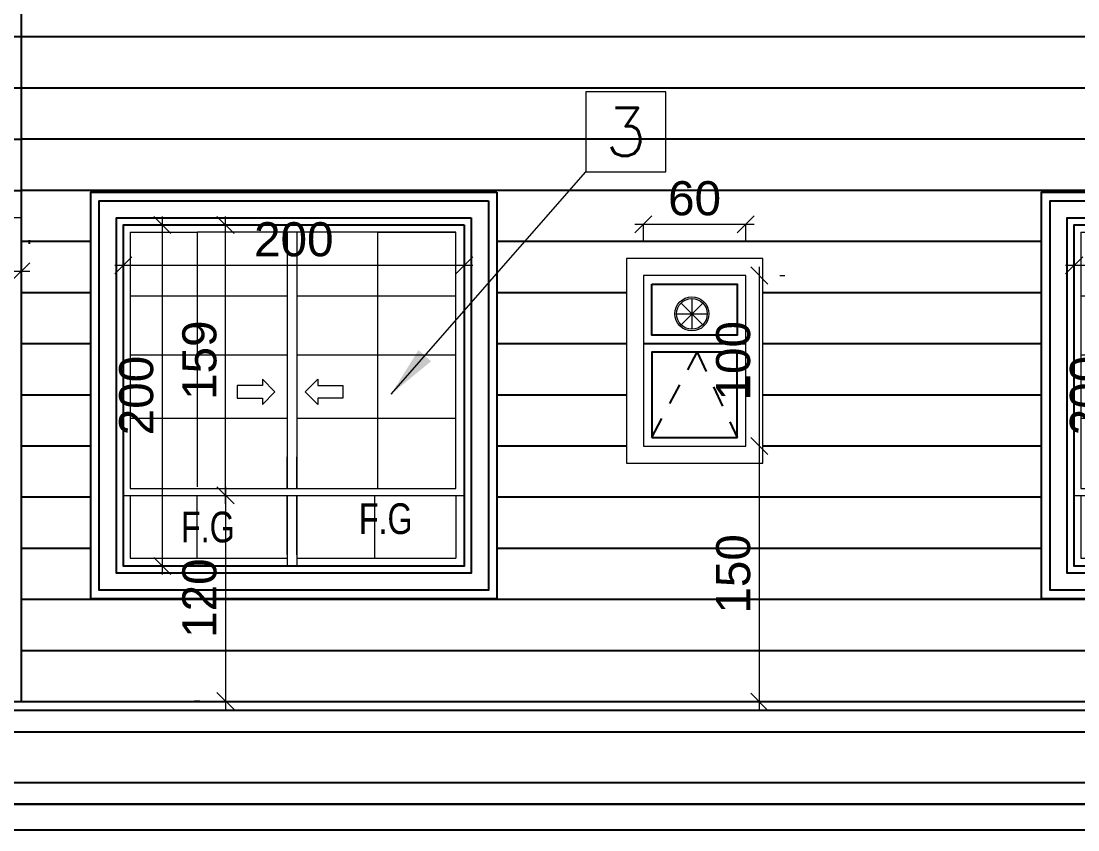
# Model space of a CAD drawing. Header units: millimetres. Extents: x -11627 to -10952, y 10244 to 10588.
# Drawn here: x -11028.43 to -11022.23, y 10411.92 to 10416.66 of the extents above; entities that cross this region are included whole.
import ezdxf
from ezdxf.enums import TextEntityAlignment as Align

# ---------------------------------------------------------------- set-up
doc = ezdxf.new("R2010")
doc.units = ezdxf.units.MM
doc.header["$PDMODE"] = 35
doc.linetypes.add('DOT', pattern=[0.25, 0, -0.25])
doc.linetypes.add('HIDDEN2', pattern=[0.1875, 0.125, -0.0625])
doc.layers.get('0').update_dxf_attribs({"lineweight": 5})
doc.layers.get('DEFPOINTS').update_dxf_attribs({"lineweight": 5})
for name, color, linetype in [('A-ARROW', 1, 'Continuous'), ('A-ELEV 01', 7, 'Continuous'), ('A-ELEV FAR', 8, 'Continuous'), ('A-ELEV MOULDING', 15, 'Continuous'), ('A-ELEV WINDOW', 150, 'Continuous'), ('A-ROAD', 43, 'Continuous'), ('elev - cornice', 46, 'Continuous'), ('glass', 128, 'Continuous'), ('INSERT TEXT', 1, 'Continuous')]:
    doc.layers.add(name, color=color, linetype=linetype)
for name, color, linetype, lineweight in [('A-GEN DIMS INTERNAL', 86, 'Continuous', 5), ('A-TEXT', 3, 'Continuous', 13), ('elev.', 42, 'Continuous', 5), ('Notes', 32, 'Continuous', 5)]:
    doc.layers.add(name, color=color, linetype=linetype, lineweight=lineweight)
doc.styles.add('Finish-Square', font='ROMANS.shx', dxfattribs={"height": 0.2})
doc.styles.add('GROUND FLOOR XREF - option 3$0$STYLE1', font='arial.ttf', dxfattribs={"height": 0.2})
doc.styles.add('SIMPLEX', font='romans.shx', dxfattribs={"width": 0.75})
doc.dimstyles.new('D100', dxfattribs={"dimtxt": 0.2, "dimasz": 0.1, "dimexe": 0.18, "dimexo": 0.0625, "dimgap": 0.1, "dimtad": 1, "dimzin": 0, "dimdsep": 46, "dimtxsty": 'SIMPLEX', "dimblk": 'DOT1', "dimcen": 0.1, "dimse1": 1, "dimse2": 1, "dimclrd": 256, "dimclre": 256, "dimclrt": 256, "dimadec": 0, "dimazin": 0, "dimtfac": 5, "dimtix": 1, "dimtmove": 2, "dimatfit": 3, "dimfxl": 1, "dimtolj": 1, "dimtzin": 0, "dimlwd": -1, "dimlwe": -1, "dimarcsym": 0})
doc.dimstyles.new('DIM 100', dxfattribs={"dimtxt": 0.2, "dimasz": 0.1, "dimexe": 0.15, "dimexo": 0.2, "dimgap": 0.05, "dimtad": 1, "dimdec": 0, "dimlfac": 100, "dimzin": 1, "dimdsep": 46, "dimtxsty": 'GROUND FLOOR XREF - option 3$0$STYLE1', "dimblk": 'OBLIQUE', "dimcen": 0.02, "dimdle": 0.05, "dimclrd": 256, "dimclre": 6, "dimclrt": 3, "dimadec": 1, "dimazin": 0, "dimtfac": 0.9, "dimtdec": 0, "dimtix": 1, "dimtofl": 0, "dimtmove": 2, "dimatfit": 3, "dimldrblk": 'ARCHTICK', "dimfxl": 1, "dimtolj": 1, "dimtzin": 12, "dimlwd": -1, "dimlwe": -1, "dimarcsym": 0})

# ---------------------------------------------------------------- blocks, each defined once
blk = doc.blocks.new('_Oblique')
at = {"color": 0, "linetype": 'ByBlock', "lineweight": -2}
blk.add_line((-0.5, -0.5), (0.5, 0.5), dxfattribs=at)
blk = doc.blocks.new('*D171')
at = {"layer": 'A-GEN DIMS INTERNAL', "color": 6, "linetype": 'DOT', "transparency": 16777216}
for p, q in [((-11027.6251, 10415.4624), (-11027.4469, 10415.4624)), ((-11027.6251, 10413.462), (-11027.4469, 10413.462))]:
    blk.add_line(p, q, dxfattribs=at)
at = {"layer": 'A-GEN DIMS INTERNAL', "transparency": 16777216}
blk.add_line((-11027.5969, 10415.5124), (-11027.5969, 10413.412), dxfattribs=at)
at = {"layer": 'DEFPOINTS', "color": 0, "transparency": 16777216}
for p in [(-11027.8251, 10415.4624, 5.5556), (-11027.8251, 10413.462, 5.5556), (-11027.5969, 10413.462)]:
    blk.add_point(p, dxfattribs=at)
at = {"layer": 'A-GEN DIMS INTERNAL', "transparency": 16777216, "xscale": 0.1, "yscale": 0.1, "zscale": 0.1}
for p, rotation in [((-11027.5969, 10415.4624), 90), ((-11027.5969, 10413.462), 270)]:
    blk.add_blockref('_Oblique', p, dxfattribs=dict(at, rotation=rotation))
at = {"layer": 'A-GEN DIMS INTERNAL', "color": 3, "transparency": 16777216, "insert": (-11027.749, 10414.4622), "char_height": 0.2, "attachment_point": 5, "rotation": 90, "style": 'GROUND FLOOR XREF - option 3$0$STYLE1'}
blk.add_mtext('\\A1;200', dxfattribs=at)
blk = doc.blocks.new('_ArchTick')
at = {"color": 0, "linetype": 'ByBlock', "const_width": 0.15}
blk.add_lwpolyline([(-0.5, -0.5), (0.5, 0.5)], dxfattribs=at)
blk = doc.blocks.new('*D172')
at = {"layer": 'A-GEN DIMS INTERNAL', "transparency": 16777216}
blk.add_line((-11027.2263, 10413.9265), (-11027.2263, 10412.6217), dxfattribs=at)
at = {"layer": 'A-GEN DIMS INTERNAL', "color": 6, "linetype": 'DOT', "transparency": 16777216}
for p, q in [((-11027.4079, 10413.8765), (-11027.3763, 10413.8765)), ((-11027.4103, 10412.6717), (-11027.3763, 10412.6717))]:
    blk.add_line(p, q, dxfattribs=at)
at = {"layer": 'DEFPOINTS', "color": 0, "transparency": 16777216}
for p in [(-11027.2079, 10413.8765, 5.5556), (-11027.2263, 10412.6717), (-11027.2103, 10412.6717, -0.0065)]:
    blk.add_point(p, dxfattribs=at)
at = {"layer": 'A-GEN DIMS INTERNAL', "transparency": 16777216, "xscale": 0.1, "yscale": 0.1, "zscale": 0.1}
for p, rotation in [((-11027.2263, 10413.8765), 90), ((-11027.2263, 10412.6717), 270)]:
    blk.add_blockref('_Oblique', p, dxfattribs=dict(at, rotation=rotation))
at = {"layer": 'A-GEN DIMS INTERNAL', "color": 3, "transparency": 16777216, "insert": (-11027.3784, 10413.2741), "char_height": 0.2, "attachment_point": 5, "rotation": 90, "style": 'GROUND FLOOR XREF - option 3$0$STYLE1'}
blk.add_mtext('\\A1;120', dxfattribs=at)
blk = doc.blocks.new('*D173')
at = {"layer": 'A-GEN DIMS INTERNAL', "transparency": 16777216}
blk.add_line((-11025.7763, 10415.2253), (-11027.8751, 10415.2253), dxfattribs=at)
at = {"layer": 'A-GEN DIMS INTERNAL', "color": 6, "linetype": 'DOT', "transparency": 16777216}
for p, q in [((-11027.8251, 10415.2624), (-11027.8251, 10415.0753)), ((-11025.8263, 10415.2624), (-11025.8263, 10415.0753))]:
    blk.add_line(p, q, dxfattribs=at)
at = {"layer": 'DEFPOINTS', "color": 0, "transparency": 16777216}
for p in [(-11027.8251, 10415.4624), (-11025.8263, 10415.4624), (-11027.8251, 10415.2253)]:
    blk.add_point(p, dxfattribs=at)
at = {"layer": 'A-GEN DIMS INTERNAL', "transparency": 16777216, "xscale": 0.1, "yscale": 0.1, "zscale": 0.1, "rotation": 180}
blk.add_blockref('_Oblique', (-11027.8251, 10415.2253), dxfattribs=at)
at = {"layer": 'A-GEN DIMS INTERNAL', "transparency": 16777216, "xscale": 0.1, "yscale": 0.1, "zscale": 0.1}
blk.add_blockref('_Oblique', (-11025.8263, 10415.2253), dxfattribs=at)
at = {"layer": 'A-GEN DIMS INTERNAL', "color": 3, "transparency": 16777216, "insert": (-11026.8257, 10415.3774), "char_height": 0.2, "attachment_point": 5, "style": 'GROUND FLOOR XREF - option 3$0$STYLE1'}
blk.add_mtext('\\A1;200', dxfattribs=at)
blk = doc.blocks.new('*D174')
at = {"layer": 'A-GEN DIMS INTERNAL', "color": 6, "linetype": 'DOT', "transparency": 16777216}
for p, q in [((-11027.4263, 10415.4624), (-11027.3763, 10415.4624)), ((-11027.4263, 10413.8765), (-11027.3763, 10413.8765))]:
    blk.add_line(p, q, dxfattribs=at)
at = {"layer": 'A-GEN DIMS INTERNAL', "transparency": 16777216}
blk.add_line((-11027.2263, 10413.8265), (-11027.2263, 10415.5124), dxfattribs=at)
at = {"layer": 'DEFPOINTS', "color": 0, "transparency": 16777216}
for p in [(-11027.2263, 10415.4624), (-11027.2263, 10415.4624), (-11027.2263, 10413.8765, -5.5556)]:
    blk.add_point(p, dxfattribs=at)
at = {"layer": 'A-GEN DIMS INTERNAL', "transparency": 16777216, "xscale": 0.1, "yscale": 0.1, "zscale": 0.1}
for p, rotation in [((-11027.2263, 10415.4624), 90), ((-11027.2263, 10413.8765), 270)]:
    blk.add_blockref('_Oblique', p, dxfattribs=dict(at, rotation=rotation))
at = {"layer": 'A-GEN DIMS INTERNAL', "color": 3, "transparency": 16777216, "insert": (-11027.3784, 10414.6695), "char_height": 0.2, "attachment_point": 5, "rotation": 90, "style": 'GROUND FLOOR XREF - option 3$0$STYLE1'}
blk.add_mtext('\\A1;159', dxfattribs=at)
blk = doc.blocks.new('*D165')
at = {"layer": 'A-GEN DIMS INTERNAL', "color": 6, "linetype": 'DOT', "transparency": 16777216}
for p, q in [((-11024.7751, 10415.3662), (-11024.7751, 10415.6158)), ((-11024.1751, 10415.3662), (-11024.1751, 10415.6158))]:
    blk.add_line(p, q, dxfattribs=at)
at = {"layer": 'A-GEN DIMS INTERNAL', "transparency": 16777216}
blk.add_line((-11024.1251, 10415.4658), (-11024.8251, 10415.4658), dxfattribs=at)
at = {"layer": 'DEFPOINTS', "color": 0, "transparency": 16777216}
for p in [(-11024.7751, 10415.4658), (-11024.7751, 10415.1662, -0.0001), (-11024.1751, 10415.1662, -0.0001)]:
    blk.add_point(p, dxfattribs=at)
at = {"layer": 'A-GEN DIMS INTERNAL', "transparency": 16777216, "xscale": 0.1, "yscale": 0.1, "zscale": 0.1, "rotation": 180}
blk.add_blockref('_Oblique', (-11024.7751, 10415.4658), dxfattribs=at)
at = {"layer": 'A-GEN DIMS INTERNAL', "transparency": 16777216, "xscale": 0.1, "yscale": 0.1, "zscale": 0.1}
blk.add_blockref('_Oblique', (-11024.1751, 10415.4658), dxfattribs=at)
at = {"layer": 'A-GEN DIMS INTERNAL', "color": 3, "transparency": 16777216, "insert": (-11024.4751, 10415.6179), "char_height": 0.2, "attachment_point": 5, "style": 'GROUND FLOOR XREF - option 3$0$STYLE1'}
blk.add_mtext('\\A1;60', dxfattribs=at)
blk = doc.blocks.new('*D166')
at = {"layer": 'A-GEN DIMS INTERNAL', "transparency": 16777216}
blk.add_line((-11024.0954, 10415.2162), (-11024.0954, 10414.1162), dxfattribs=at)
at = {"layer": 'A-GEN DIMS INTERNAL', "color": 6, "linetype": 'DOT', "transparency": 16777216}
for p, q in [((-11023.9751, 10415.1662), (-11023.9454, 10415.1662)), ((-11023.9751, 10414.1662), (-11023.9454, 10414.1662))]:
    blk.add_line(p, q, dxfattribs=at)
at = {"layer": 'DEFPOINTS', "color": 0, "transparency": 16777216}
for p in [(-11024.1751, 10415.1662), (-11024.1751, 10414.1662), (-11024.0954, 10414.1662)]:
    blk.add_point(p, dxfattribs=at)
at = {"layer": 'A-GEN DIMS INTERNAL', "transparency": 16777216, "xscale": 0.1, "yscale": 0.1, "zscale": 0.1}
for p, rotation in [((-11024.0954, 10415.1662), 90), ((-11024.0954, 10414.1662), 270)]:
    blk.add_blockref('_Oblique', p, dxfattribs=dict(at, rotation=rotation))
at = {"layer": 'A-GEN DIMS INTERNAL', "color": 3, "transparency": 16777216, "insert": (-11024.2475, 10414.6662), "char_height": 0.2, "attachment_point": 5, "rotation": 90, "style": 'GROUND FLOOR XREF - option 3$0$STYLE1'}
blk.add_mtext('\\A1;100', dxfattribs=at)
blk = doc.blocks.new('*D167')
at = {"layer": 'A-GEN DIMS INTERNAL', "transparency": 16777216}
blk.add_line((-11024.0954, 10414.2162), (-11024.0954, 10412.6162), dxfattribs=at)
at = {"layer": 'A-GEN DIMS INTERNAL', "color": 6, "linetype": 'DOT', "transparency": 16777216}
for p, q in [((-11023.9751, 10414.1662), (-11023.9454, 10414.1662)), ((-11023.9451, 10412.6662), (-11023.9454, 10412.6662))]:
    blk.add_line(p, q, dxfattribs=at)
at = {"layer": 'DEFPOINTS', "color": 0, "transparency": 16777216}
for p in [(-11024.1751, 10414.1662), (-11024.1451, 10412.6662, 0), (-11024.0954, 10412.6662)]:
    blk.add_point(p, dxfattribs=at)
at = {"layer": 'A-GEN DIMS INTERNAL', "transparency": 16777216, "xscale": 0.1, "yscale": 0.1, "zscale": 0.1}
for p, rotation in [((-11024.0954, 10414.1662), 90), ((-11024.0954, 10412.6662), 270)]:
    blk.add_blockref('_Oblique', p, dxfattribs=dict(at, rotation=rotation))
at = {"layer": 'A-GEN DIMS INTERNAL', "color": 3, "transparency": 16777216, "insert": (-11024.2475, 10413.4162), "char_height": 0.2, "attachment_point": 5, "rotation": 90, "style": 'GROUND FLOOR XREF - option 3$0$STYLE1'}
blk.add_mtext('\\A1;150', dxfattribs=at)
blk = doc.blocks.new('Finish-Square')
at = {"color": 0}
blk.add_lwpolyline([(-0.15, -0.15), (0.15, -0.15), (0.15, 0.15), (-0.15, 0.15)], close=True, dxfattribs=at)
at = {"color": 0, "style": 'Finish-Square'}
blk.add_attdef('1', text='', height=0.18, dxfattribs=at).set_placement((0, 0), align=Align.MIDDLE_CENTER)
blk = doc.blocks.new('DOT1')
at = {"color": 0}
for p, q in [((0, -2), (0, 2)), ((-2, 0), (2, 0))]:
    blk.add_line(p, q, dxfattribs=at)
blk.add_circle((0, 0), 0.54, dxfattribs=at)
blk = doc.blocks.new('*D597')
at = {"layer": 'A-GEN DIMS INTERNAL', "transparency": 16777216}
blk.add_line((-11033.5957, 10423.7743), (-11033.5957, 10421.6739), dxfattribs=at)
at = {"layer": 'A-GEN DIMS INTERNAL', "color": 6, "linetype": 'DOT', "transparency": 16777216}
for p, q in [((-11033.6238, 10423.7243), (-11033.4457, 10423.7243)), ((-11033.6238, 10421.7239), (-11033.4457, 10421.7239))]:
    blk.add_line(p, q, dxfattribs=at)
at = {"layer": 'DEFPOINTS', "color": 0, "transparency": 16777216}
for p in [(-11033.8238, 10423.7243, 5.5556), (-11033.8238, 10421.7239, 5.5556), (-11033.5957, 10421.7239)]:
    blk.add_point(p, dxfattribs=at)
at = {"layer": 'A-GEN DIMS INTERNAL', "transparency": 16777216, "xscale": 0.1, "yscale": 0.1, "zscale": 0.1}
for p, rotation in [((-11033.5957, 10423.7243), 90), ((-11033.5957, 10421.7239), 270)]:
    blk.add_blockref('_Oblique', p, dxfattribs=dict(at, rotation=rotation))
at = {"layer": 'A-GEN DIMS INTERNAL', "color": 3, "transparency": 16777216, "insert": (-11033.7478, 10422.7241), "char_height": 0.2, "attachment_point": 5, "rotation": 90, "style": 'GROUND FLOOR XREF - option 3$0$STYLE1'}
blk.add_mtext('\\A1;200', dxfattribs=at)
blk = doc.blocks.new('*D598')
at = {"layer": 'A-GEN DIMS INTERNAL', "transparency": 16777216}
blk.add_line((-11033.225, 10422.1885), (-11033.225, 10420.8836), dxfattribs=at)
at = {"layer": 'A-GEN DIMS INTERNAL', "color": 6, "linetype": 'DOT', "transparency": 16777216}
for p, q in [((-11033.4067, 10422.1385), (-11033.375, 10422.1385)), ((-11033.4091, 10420.9336), (-11033.375, 10420.9336))]:
    blk.add_line(p, q, dxfattribs=at)
at = {"layer": 'DEFPOINTS', "color": 0, "transparency": 16777216}
for p in [(-11033.2067, 10422.1385, 5.5556), (-11033.225, 10420.9336), (-11033.2091, 10420.9336, -0.0065)]:
    blk.add_point(p, dxfattribs=at)
at = {"layer": 'A-GEN DIMS INTERNAL', "transparency": 16777216, "xscale": 0.1, "yscale": 0.1, "zscale": 0.1}
for p, rotation in [((-11033.225, 10422.1385), 90), ((-11033.225, 10420.9336), 270)]:
    blk.add_blockref('_Oblique', p, dxfattribs=dict(at, rotation=rotation))
at = {"layer": 'A-GEN DIMS INTERNAL', "color": 3, "transparency": 16777216, "insert": (-11033.3772, 10421.536), "char_height": 0.2, "attachment_point": 5, "rotation": 90, "style": 'GROUND FLOOR XREF - option 3$0$STYLE1'}
blk.add_mtext('\\A1;120', dxfattribs=at)
blk = doc.blocks.new('*D599')
at = {"layer": 'A-GEN DIMS INTERNAL', "color": 6, "linetype": 'DOT', "transparency": 16777216}
for p, q in [((-11033.8238, 10423.5243), (-11033.8238, 10423.3372)), ((-11031.8251, 10423.5243), (-11031.8251, 10423.3372))]:
    blk.add_line(p, q, dxfattribs=at)
at = {"layer": 'A-GEN DIMS INTERNAL', "transparency": 16777216}
blk.add_line((-11031.7751, 10423.4872), (-11033.8738, 10423.4872), dxfattribs=at)
at = {"layer": 'DEFPOINTS', "color": 0, "transparency": 16777216}
for p in [(-11033.8238, 10423.7243), (-11031.8251, 10423.7243), (-11033.8238, 10423.4872)]:
    blk.add_point(p, dxfattribs=at)
at = {"layer": 'A-GEN DIMS INTERNAL', "transparency": 16777216, "xscale": 0.1, "yscale": 0.1, "zscale": 0.1, "rotation": 180}
blk.add_blockref('_Oblique', (-11033.8238, 10423.4872), dxfattribs=at)
at = {"layer": 'A-GEN DIMS INTERNAL', "transparency": 16777216, "xscale": 0.1, "yscale": 0.1, "zscale": 0.1}
blk.add_blockref('_Oblique', (-11031.8251, 10423.4872), dxfattribs=at)
at = {"layer": 'A-GEN DIMS INTERNAL', "color": 3, "transparency": 16777216, "insert": (-11032.8245, 10423.6394), "char_height": 0.2, "attachment_point": 5, "style": 'GROUND FLOOR XREF - option 3$0$STYLE1'}
blk.add_mtext('\\A1;200', dxfattribs=at)
blk = doc.blocks.new('*D601')
at = {"layer": 'A-GEN DIMS INTERNAL', "transparency": 16777216}
blk.add_line((-11033.225, 10422.0885), (-11033.225, 10423.7743), dxfattribs=at)
at = {"layer": 'A-GEN DIMS INTERNAL', "color": 6, "linetype": 'DOT', "transparency": 16777216}
for p, q in [((-11033.425, 10423.7243), (-11033.375, 10423.7243)), ((-11033.425, 10422.1385), (-11033.375, 10422.1385))]:
    blk.add_line(p, q, dxfattribs=at)
at = {"layer": 'DEFPOINTS', "color": 0, "transparency": 16777216}
for p in [(-11033.225, 10423.7243), (-11033.225, 10423.7243), (-11033.225, 10422.1385, -5.5556)]:
    blk.add_point(p, dxfattribs=at)
at = {"layer": 'A-GEN DIMS INTERNAL', "transparency": 16777216, "xscale": 0.1, "yscale": 0.1, "zscale": 0.1}
for p, rotation in [((-11033.225, 10423.7243), 90), ((-11033.225, 10422.1385), 270)]:
    blk.add_blockref('_Oblique', p, dxfattribs=dict(at, rotation=rotation))
at = {"layer": 'A-GEN DIMS INTERNAL', "color": 3, "transparency": 16777216, "insert": (-11033.3772, 10422.9314), "char_height": 0.2, "attachment_point": 5, "rotation": 90, "style": 'GROUND FLOOR XREF - option 3$0$STYLE1'}
blk.add_mtext('\\A1;159', dxfattribs=at)
blk = doc.blocks.new('4')
at = {"layer": 'INSERT TEXT', "color": 9}
for p, q in [((-11019.0751, 10416.5653, -0.0008), (-11040.5751, 10416.5653, -0.0008)), ((-11019.0751, 10416.2653, -0.0008), (-11040.5751, 10416.2653, -0.0008)), ((-11019.0751, 10415.9653, -0.0008), (-11028.4251, 10415.9653, -0.0008)), ((-11019.0751, 10415.6653, -0.0008), (-11028.4251, 10415.6653, -0.0008)), ((-11028.0167, 10415.3653, -0.0008), (-11028.4251, 10415.3653, -0.0008)), ((-11022.4402, 10415.3653, -0.0008), (-11025.6347, 10415.3653, -0.0008)), ((-11028.0167, 10415.0653, -0.0008), (-11028.4251, 10415.0653, -0.0008)), ((-11024.8751, 10415.0653, -0.0008), (-11025.6347, 10415.0653, -0.0008)), ((-11022.4402, 10415.0653, -0.0008), (-11024.0751, 10415.0653, -0.0008)), ((-11028.0167, 10414.7653, -0.0008), (-11028.4251, 10414.7653, -0.0008)), ((-11024.8751, 10414.7653, -0.0008), (-11025.6347, 10414.7653, -0.0008)), ((-11022.4402, 10414.7653, -0.0008), (-11024.0751, 10414.7653, -0.0008)), ((-11028.0167, 10414.4653, -0.0008), (-11028.4251, 10414.4653, -0.0008)), ((-11024.8751, 10414.4653, -0.0008), (-11025.6347, 10414.4653, -0.0008)), ((-11022.4402, 10414.4653, -0.0008), (-11024.0751, 10414.4653, -0.0008)), ((-11028.0167, 10414.1653, -0.0008), (-11028.4251, 10414.1653, -0.0008)), ((-11024.8751, 10414.1653, -0.0008), (-11025.6347, 10414.1653, -0.0008)), ((-11022.4402, 10414.1653, -0.0008), (-11024.0751, 10414.1653, -0.0008)), ((-11028.0167, 10413.8653, -0.0008), (-11028.4251, 10413.8653, -0.0008)), ((-11022.4402, 10413.8653, -0.0008), (-11025.6347, 10413.8653, -0.0008)), ((-11028.0167, 10413.5653, -0.0008), (-11028.4251, 10413.5653, -0.0008)), ((-11022.4402, 10413.5653, -0.0008), (-11025.6347, 10413.5653, -0.0008)), ((-11019.0751, 10413.2653, -0.0008), (-11028.4251, 10413.2653, -0.0008)), ((-11019.0751, 10412.9653, -0.0008), (-11028.4251, 10412.9653, -0.0008))]:
    blk.add_line(p, q, dxfattribs=at)
blk = doc.blocks.new('*D1364')
at = {"layer": 'A-GEN DIMS INTERNAL', "transparency": 16777216}
blk.add_line((-11047.6938, 10412.6153), (-11047.6938, 10413.6716), dxfattribs=at)
at = {"layer": 'A-GEN DIMS INTERNAL', "color": 6, "linetype": 'DOT', "transparency": 16777216}
for p, q in [((-11047.7652, 10413.6216), (-11047.5438, 10413.6216)), ((-11047.8152, 10412.6653), (-11047.5438, 10412.6653))]:
    blk.add_line(p, q, dxfattribs=at)
at = {"layer": 'DEFPOINTS', "color": 0, "transparency": 16777216}
for p in [(-11047.9652, 10413.6216, -5.5698), (-11047.6938, 10413.6216), (-11048.0152, 10412.6653, -5.5698)]:
    blk.add_point(p, dxfattribs=at)
at = {"layer": 'A-GEN DIMS INTERNAL', "transparency": 16777216, "xscale": 0.1, "yscale": 0.1, "zscale": 0.1}
for p, rotation in [((-11047.6938, 10413.6216), 90), ((-11047.6938, 10412.6653), 270)]:
    blk.add_blockref('_Oblique', p, dxfattribs=dict(at, rotation=rotation))
at = {"layer": 'A-GEN DIMS INTERNAL', "color": 3, "transparency": 16777216, "insert": (-11047.8459, 10413.1434), "char_height": 0.2, "attachment_point": 5, "rotation": 90, "style": 'GROUND FLOOR XREF - option 3$0$STYLE1'}
blk.add_mtext('\\A1;96', dxfattribs=at)
blk = doc.blocks.new('*D1365')
at = {"layer": 'A-GEN DIMS INTERNAL', "transparency": 16777216}
blk.add_line((-11048.126, 10412.6153), (-11048.126, 10415.554), dxfattribs=at)
at = {"layer": 'A-GEN DIMS INTERNAL', "color": 6, "linetype": 'DOT', "transparency": 16777216}
for p, q in [((-11048.2152, 10415.504), (-11048.276, 10415.504)), ((-11048.2152, 10412.6653), (-11048.276, 10412.6653))]:
    blk.add_line(p, q, dxfattribs=at)
at = {"layer": 'DEFPOINTS', "color": 0, "transparency": 16777216}
for p in [(-11048.126, 10415.504), (-11048.0152, 10415.504, -5.5698), (-11048.0152, 10412.6653, -5.5698)]:
    blk.add_point(p, dxfattribs=at)
at = {"layer": 'A-GEN DIMS INTERNAL', "transparency": 16777216, "xscale": 0.1, "yscale": 0.1, "zscale": 0.1}
for p, rotation in [((-11048.126, 10415.504), 90), ((-11048.126, 10412.6653), 270)]:
    blk.add_blockref('_Oblique', p, dxfattribs=dict(at, rotation=rotation))
at = {"layer": 'A-GEN DIMS INTERNAL', "color": 3, "transparency": 16777216, "insert": (-11048.2781, 10414.0847), "char_height": 0.2, "attachment_point": 5, "rotation": 90, "style": 'GROUND FLOOR XREF - option 3$0$STYLE1'}
blk.add_mtext('\\A1;284', dxfattribs=at)
blk = doc.blocks.new('*D1366')
at = {"layer": 'A-GEN DIMS INTERNAL', "color": 6, "linetype": 'DOT', "transparency": 16777216}
for p, q in [((-11048.0152, 10415.304), (-11048.0152, 10415.0412)), ((-11045.2651, 10415.304), (-11045.2651, 10415.0412))]:
    blk.add_line(p, q, dxfattribs=at)
at = {"layer": 'A-GEN DIMS INTERNAL', "transparency": 16777216}
blk.add_line((-11048.0652, 10415.1912), (-11045.2151, 10415.1912), dxfattribs=at)
at = {"layer": 'DEFPOINTS', "color": 0, "transparency": 16777216}
for p in [(-11048.0152, 10415.504, -5.5698), (-11045.2651, 10415.504, -5.5698), (-11045.2651, 10415.1912)]:
    blk.add_point(p, dxfattribs=at)
at = {"layer": 'A-GEN DIMS INTERNAL', "transparency": 16777216, "xscale": 0.1, "yscale": 0.1, "zscale": 0.1, "rotation": 180}
blk.add_blockref('_Oblique', (-11048.0152, 10415.1912), dxfattribs=at)
at = {"layer": 'A-GEN DIMS INTERNAL', "transparency": 16777216, "xscale": 0.1, "yscale": 0.1, "zscale": 0.1}
blk.add_blockref('_Oblique', (-11045.2651, 10415.1912), dxfattribs=at)
at = {"layer": 'A-GEN DIMS INTERNAL', "color": 3, "transparency": 16777216, "insert": (-11046.6402, 10415.3433), "char_height": 0.2, "attachment_point": 5, "style": 'GROUND FLOOR XREF - option 3$0$STYLE1'}
blk.add_mtext('\\A1;275', dxfattribs=at)
blk = doc.blocks.new('ww')
at = {"layer": 'A-ARROW', "lineweight": 15, "elevation": -0.0065}
for points in [[(-0.1846, -1.2446), (-0.1104, -1.1705), (-0.1846, -1.0963), (-0.1846, -1.1334), (-0.3329, -1.1334), (-0.3329, -1.2075), (-0.1846, -1.2075)], [(0.14, -1.2446), (0.0659, -1.1705), (0.14, -1.0963), (0.14, -1.1334), (0.2883, -1.1334), (0.2883, -1.2075), (0.14, -1.2075)]]:
    blk.add_lwpolyline(points, close=True, dxfattribs=at)
at = {"layer": 'A-ELEV MOULDING'}
for points in [[(1.191, 0), (1.191, -2.3836), (-1.191, -2.3836), (-1.191, 0)], [(1.141, -0.05), (1.141, -2.3336), (-1.141, -2.3336), (-1.141, -0.05)], [(1.041, -0.15), (1.041, -2.2336), (-1.041, -2.2336), (-1.041, -0.15)], [(0.9994, -0.1916), (0.9994, -2.192), (-0.9994, -2.192), (-0.9994, -0.1916)]]:
    blk.add_lwpolyline(points, close=True, dxfattribs=at)
at = {"layer": 'A-ELEV WINDOW', "lineweight": 15}
for p, q in [((-0.9594, -0.2332), (-0.5645, -0.2332)), ((-0.5645, -1.7275), (-0.5645, -0.2332)), ((0.0172, -0.2332), (-0.5645, -0.2332)), ((-0.0384, -0.2332), (-0.0384, -1.7375)), ((0.0172, -0.2332), (0.0172, -1.7375)), ((0.4924, -0.2332), (0.9494, -0.2332)), ((0.4924, -1.7375), (0.4924, -0.2332)), ((-0.9594, -0.6077), (-0.0384, -0.6077)), ((0.0172, -0.6077), (0.9494, -0.6077)), ((-0.9594, -0.9522), (-0.0384, -0.9522)), ((0.0172, -0.9522), (0.9494, -0.9522)), ((-0.9594, -1.3249), (-0.0384, -1.3249)), ((0.0172, -1.3249), (0.9494, -1.3249)), ((-1.005, -1.7775), (1.005, -1.7775)), ((-0.5671, -2.1464), (-0.5671, -1.7775)), ((-0.0384, -1.7775), (-0.0384, -2.192)), ((0.0172, -1.7775), (0.0172, -2.192)), ((0.4761, -2.1464), (0.4761, -1.7775)), ((-0.9594, -2.1464), (-0.0384, -2.1464)), ((0.0172, -2.1464), (0.9494, -2.1464)), ((0.0172, -2.1464), (0.9494, -2.1464)), ((0.0172, -2.192), (0.9494, -2.192))]:
    blk.add_line(p, q, dxfattribs=at)
for points in [[(-0.9594, -0.2332), (-0.9594, -1.7375), (0.9494, -1.7375), (0.9494, -0.2332), (0.0172, -0.2332)], [(-0.0384, -1.7375), (-0.0384, -1.5515)], [(0.0172, -1.7375), (0.0172, -1.552)], [(-0.9594, -1.7775), (-0.9594, -2.1464)], [(-0.0384, -2.1249), (-0.0384, -1.7775)], [(0.0172, -2.1252), (0.0172, -1.7775)], [(0.9494, -1.7775), (0.9494, -2.1464)]]:
    blk.add_lwpolyline(points, dxfattribs=at)
at = {"layer": 'Notes', "xscale": 1.559999999999999, "yscale": 1.559999999999999, "zscale": 1.559999999999999}
blk.add_blockref('Finish-Square', (1.0222, 0.7156, 0.0013), dxfattribs=at).add_auto_attribs({'1': '3'})
at = {"layer": 'A-TEXT', "style": 'GROUND FLOOR XREF - option 3$0$STYLE1', "width": 0.75}
for p in [(0.3815, -2.0041, 9.3076), (-0.6617, -2.0531, 9.3076)]:
    blk.add_text('F.G', height=0.18045, dxfattribs=at).set_placement(p)
at = {"layer": 'A-GEN DIMS INTERNAL'}
for base, p1, p2, picture, middle in [((-0.7712, -2.192, -5.5556), (-0.9994, -0.1916), (-0.9994, -2.192), '*D597', (-0.9233, -1.1918, -5.5556)), ((-0.4006, -0.1916), (-0.4006, -1.7775, -5.5556), (-0.4006, -0.1916), '*D601', (-0.5527, -0.9846)), ((-0.4006, -2.9824, -5.5556), (-0.3822, -1.7775), (-0.3846, -2.9824, -5.562), '*D598', (-0.5527, -2.3799, -5.5556))]:
    dim = blk.add_linear_dim(base=base, p1=p1, p2=p2, angle=90, dimstyle='DIM 100', dxfattribs=at)
    dim.commit()
    dim.dimension.update_dxf_attribs({"geometry": picture, "text_midpoint": middle, "insert": (11032.8245, -10423.916)})
dim = blk.add_linear_dim(base=(-0.9994, -0.4287), p1=(0.9994, -0.1916), p2=(-0.9994, -0.1916), dimstyle='DIM 100', dxfattribs=at)
dim.commit()
dim.dimension.update_dxf_attribs({"geometry": '*D599', "text_midpoint": (0, -0.2766), "insert": (11032.8245, -10423.916)})
at = {"layer": 'Notes'}
blk.add_leader([(-0.3546, -0.8225, 0.0013), (0.7882, 0.4816, 0.0013)], dimstyle='D100', override={"dimasz": 0.3, "dimfxl": 0, "dimfxlon": 1, "dimarcsym": 1}, dxfattribs=at)
blk = doc.blocks.new('wwwww')
at = {"layer": 'A-ARROW', "lineweight": 15, "elevation": -5.5762}
for points in [[(-11047.704, 10414.014), (-11047.7782, 10414.0882), (-11047.704, 10414.1624), (-11047.704, 10414.1253), (-11047.5557, 10414.1253), (-11047.5557, 10414.0511), (-11047.704, 10414.0511)], [(-11047.2214, 10414.014), (-11047.1472, 10414.0882), (-11047.2214, 10414.1624), (-11047.2214, 10414.1253), (-11047.3697, 10414.1253), (-11047.3697, 10414.0511), (-11047.2214, 10414.0511)], [(-11046.059, 10414.014), (-11046.1331, 10414.0882), (-11046.059, 10414.1624), (-11046.059, 10414.1253), (-11045.9106, 10414.1253), (-11045.9106, 10414.0511), (-11046.059, 10414.0511)], [(-11045.5763, 10414.014), (-11045.5022, 10414.0882), (-11045.5763, 10414.1624), (-11045.5763, 10414.1253), (-11045.7246, 10414.1253), (-11045.7246, 10414.0511), (-11045.5763, 10414.0511)]]:
    blk.add_lwpolyline(points, close=True, dxfattribs=at)
at = {"layer": 'A-ELEV WINDOW', "lineweight": 15}
for p, q in [((-11046.9602, 10415.454, -5.5698), (-11046.9602, 10414.5877, -5.5698)), ((-11046.9102, 10415.454, -5.5698), (-11046.9102, 10414.5877, -5.5698)), ((-11046.3702, 10415.454, -5.5698), (-11046.3702, 10414.5877, -5.5698)), ((-11046.3202, 10415.454, -5.5698), (-11046.3202, 10414.5877, -5.5698)), ((-11047.9652, 10414.5877, -5.5698), (-11045.3151, 10414.5877, -5.5698)), ((-11047.9652, 10414.5477, -5.5698), (-11045.3151, 10414.5477, -5.5698)), ((-11047.4627, 10413.6216, -5.5698), (-11047.4627, 10414.5477, -5.5698)), ((-11047.4427, 10413.6216, -5.5698), (-11047.4427, 10414.5477, -5.5698)), ((-11046.9602, 10414.5477, -5.5698), (-11046.9602, 10413.6216, -5.5698)), ((-11046.9102, 10414.5477, -5.5698), (-11046.9102, 10413.6216, -5.5698)), ((-11046.3702, 10414.5477, -5.5698), (-11046.3702, 10413.6216, -5.5698)), ((-11046.3202, 10414.5477, -5.5698), (-11046.3202, 10413.6216, -5.5698)), ((-11045.8376, 10413.6216, -5.5698), (-11045.8376, 10414.5477, -5.5698)), ((-11045.8176, 10413.6216, -5.5698), (-11045.8176, 10414.5477, -5.5698)), ((-11047.9652, 10413.6216, -5.5698), (-11045.3151, 10413.6216, -5.5698)), ((-11047.9652, 10413.5816, -5.5698), (-11045.3151, 10413.5816, -5.5698)), ((-11046.9602, 10413.5816, -5.5698), (-11046.9602, 10412.7153, -5.5698)), ((-11046.9102, 10413.5816, -5.5698), (-11046.9102, 10412.7153, -5.5698)), ((-11046.3702, 10413.5816, -5.5698), (-11046.3702, 10412.7153, -5.5698)), ((-11046.3202, 10413.5816, -5.5698), (-11046.3202, 10412.7153, -5.5698))]:
    blk.add_line(p, q, dxfattribs=at)
at = {"layer": 'A-ELEV WINDOW', "lineweight": 15, "elevation": -5.5698}
for points in [[(-11048.0152, 10412.6653), (-11045.2651, 10412.6653), (-11045.2651, 10415.504), (-11048.0152, 10415.504)], [(-11047.9652, 10412.7153), (-11045.3151, 10412.7153), (-11045.3151, 10415.454), (-11047.9652, 10415.454)]]:
    blk.add_lwpolyline(points, close=True, dxfattribs=at)
at = {"layer": 'A-GEN DIMS INTERNAL'}
for base, p2, picture, middle in [((-11048.126, 10415.504), (-11048.0152, 10415.504, -5.5698), '*D1365', (-11048.2781, 10414.0847)), ((-11047.6938, 10413.6216), (-11047.9652, 10413.6216, -5.5698), '*D1364', (-11047.8459, 10413.1434))]:
    dim = blk.add_linear_dim(base=base, p1=(-11048.0152, 10412.6653, -5.5698), p2=p2, angle=90, dimstyle='DIM 100', dxfattribs=at)
    dim.commit()
    dim.dimension.update_dxf_attribs({"geometry": picture, "text_midpoint": middle})
dim = blk.add_linear_dim(base=(-11045.2651, 10415.1912), p1=(-11048.0152, 10415.504, -5.5698), p2=(-11045.2651, 10415.504, -5.5698), dimstyle='DIM 100', dxfattribs=at)
dim.commit()
dim.dimension.update_dxf_attribs({"geometry": '*D1366', "text_midpoint": (-11046.6402, 10415.3433)})

msp = doc.modelspace()

# ---------------------------------------------------------------- linework, layer by layer
at = {"layer": 'A-ARROW', "lineweight": 15, "elevation": -0.0065}
for points in [[(-11027.0103, 10414.4094), (-11026.9361, 10414.4836), (-11027.0103, 10414.5578), (-11027.0103, 10414.5207), (-11027.1586, 10414.5207), (-11027.1586, 10414.4465), (-11027.0103, 10414.4465)], [(-11026.6857, 10414.4094), (-11026.7599, 10414.4836), (-11026.6857, 10414.5578), (-11026.6857, 10414.5207), (-11026.5374, 10414.5207), (-11026.5374, 10414.4465), (-11026.6857, 10414.4465)]]:
    msp.add_lwpolyline(points, close=True, dxfattribs=at)
at = {"layer": 'A-ELEV 01'}
msp.add_line((-11028.4251, 10424.6263, -0.0064), (-11028.4251, 10412.6653, -0.0064), dxfattribs=at)
at = {"layer": 'A-ELEV FAR', "color": 8, "linetype": 'HIDDEN2'}
for p, q in [((-11024.7251, 10414.2162, -0.0007), (-11024.4601, 10414.7162)), ((-11024.4601, 10414.7162), (-11024.2251, 10414.2162, -0.0007))]:
    msp.add_line(p, q, dxfattribs=at)
at = {"layer": 'A-ELEV MOULDING'}
for p, q in [((-11028.3783, 10415.3726, -0.0064), (-11028.3783, 10415.3517, -0.0064)), ((-11050.9688, 10412.0653, -0.0008), (-11005.3688, 10412.0653, -0.0008))]:
    msp.add_line(p, q, dxfattribs=at)
at = {"layer": 'A-ELEV MOULDING', "elevation": 0}
for points in [[(-11025.6347, 10415.654), (-11025.6347, 10413.2704), (-11028.0167, 10413.2704), (-11028.0167, 10415.654)], [(-11025.6847, 10415.604), (-11025.6847, 10413.3204), (-11027.9667, 10413.3204), (-11027.9667, 10415.604)], [(-11025.7847, 10415.504), (-11025.7847, 10413.4204), (-11027.8667, 10413.4204), (-11027.8667, 10415.504)], [(-11025.8263, 10415.4624), (-11025.8263, 10413.462), (-11027.8251, 10413.462), (-11027.8251, 10415.4624)]]:
    msp.add_lwpolyline(points, close=True, dxfattribs=at)
at = {"layer": 'A-ELEV WINDOW', "lineweight": 15}
for p, q in [((-11027.7851, 10415.4208), (-11027.3902, 10415.4208)), ((-11027.3902, 10413.9265), (-11027.3902, 10415.4208)), ((-11026.8085, 10415.4208), (-11027.3902, 10415.4208)), ((-11026.8641, 10415.4208), (-11026.8641, 10413.9165)), ((-11026.8085, 10415.4208), (-11026.8085, 10413.9165)), ((-11026.3333, 10415.4208), (-11025.8763, 10415.4208)), ((-11026.3333, 10413.9165), (-11026.3333, 10415.4208)), ((-11027.7851, 10415.0463), (-11026.8641, 10415.0463)), ((-11026.8085, 10415.0463), (-11025.8763, 10415.0463)), ((-11027.7851, 10414.7018), (-11026.8641, 10414.7018)), ((-11026.8085, 10414.7018), (-11025.8763, 10414.7018)), ((-11027.7851, 10414.3292), (-11026.8641, 10414.3292)), ((-11026.8085, 10414.3292), (-11025.8763, 10414.3292)), ((-11027.8307, 10413.8765), (-11025.8207, 10413.8765)), ((-11027.3928, 10413.5076), (-11027.3928, 10413.8765)), ((-11026.8641, 10413.8765), (-11026.8641, 10413.462)), ((-11026.8085, 10413.8765), (-11026.8085, 10413.462)), ((-11026.3496, 10413.5076), (-11026.3496, 10413.8765)), ((-11027.7851, 10413.5076), (-11026.8641, 10413.5076)), ((-11026.8085, 10413.5076), (-11025.8763, 10413.5076)), ((-11026.8085, 10413.5076), (-11025.8763, 10413.5076)), ((-11026.8085, 10413.462), (-11025.8763, 10413.462))]:
    msp.add_line(p, q, dxfattribs=at)
at = {"layer": 'A-ELEV WINDOW', "lineweight": 15, "elevation": 0}
for points in [[(-11027.7851, 10415.4208), (-11027.7851, 10413.9165), (-11025.8763, 10413.9165), (-11025.8763, 10415.4208), (-11026.8085, 10415.4208)], [(-11026.8641, 10413.9165), (-11026.8641, 10414.1026)], [(-11026.8085, 10413.9165), (-11026.8085, 10414.102)], [(-11027.7851, 10413.8765), (-11027.7851, 10413.5076)], [(-11026.8641, 10413.5291), (-11026.8641, 10413.8765)], [(-11026.8085, 10413.5288), (-11026.8085, 10413.8765)], [(-11025.8763, 10413.8765), (-11025.8763, 10413.5076)]]:
    msp.add_lwpolyline(points, dxfattribs=at)
at = {"layer": 'A-ROAD'}
msp.add_line((-11050.9688, 10411.9153, -0.0008), (-11005.3078, 10411.9153, -0.0008), dxfattribs=at)
at = {"layer": 'elev - cornice', "ltscale": 2}
for p, q in [((-11018.9501, 10412.6653, -0.0008), (-11040.7001, 10412.6653, -0.0008)), ((-11018.9501, 10412.6153, -0.0008), (-11040.7001, 10412.6153, -0.0008)), ((-11040.6001, 10412.4903, -0.0008), (-11019.0501, 10412.4903, -0.0008)), ((-11019.0751, 10412.1907, -0.0072), (-11040.5751, 10412.1907, -0.0072)), ((-11019.0751, 10412.0657, -0.0072), (-11040.6251, 10412.0657, -0.0072))]:
    msp.add_line(p, q, dxfattribs=at)
at = {"layer": 'elev.'}
for p, q in [((-11024.4908, 10415.0312, -0.0007), (-11024.4908, 10414.8512, -0.0007)), ((-11024.4272, 10414.8776, -0.0007), (-11024.5545, 10415.0048, -0.0007)), ((-11024.5545, 10414.8776, -0.0007), (-11024.4272, 10415.0048, -0.0007)), ((-11024.5808, 10414.9412, -0.0007), (-11024.4008, 10414.9412, -0.0007))]:
    msp.add_line(p, q, dxfattribs=at)
for points in [[(-11024.8751, 10414.0662), (-11024.0751, 10414.0662), (-11024.0751, 10415.2662), (-11024.8751, 10415.2662)], [(-11024.7751, 10414.1662), (-11024.1751, 10414.1662), (-11024.1751, 10415.1662), (-11024.7751, 10415.1662)]]:
    msp.add_lwpolyline(points, close=True, dxfattribs=at)
for radius in [0.1, 0.09]:
    msp.add_circle((-11024.4908, 10414.9412, -0.0007), radius, dxfattribs=at)
at = {"layer": 'glass'}
msp.add_line((-11024.1751, 10414.7662, -0.0007), (-11024.7751, 10414.7662, -0.0007), dxfattribs=at)
for points in [[(-11024.7251, 10415.1162), (-11024.2251, 10415.1162), (-11024.2251, 10414.8162), (-11024.7251, 10414.8162)], [(-11024.7251, 10414.2162), (-11024.2251, 10414.2162), (-11024.2251, 10414.7162), (-11024.7251, 10414.7162)]]:
    msp.add_lwpolyline(points, close=True, dxfattribs=at)
at = {"layer": 'INSERT TEXT', "color": 9}
for p, q in [((-11031.1751, 10415.9653, -0.0008), (-11028.4251, 10415.9653, -0.0008)), ((-11031.1751, 10415.6653, -0.0008), (-11028.4251, 10415.6653, -0.0008))]:
    msp.add_line(p, q, dxfattribs=at)

# ---------------------------------------------------------------- block references
msp.add_blockref('4', (0, 0), dxfattribs=at)
at = {"layer": 'INSERT TEXT', "color": 242, "true_color": 0xcd2027}
for name, p in [('ww', (-11021.2492, 10415.654)), ('wwwww', (16.8401, 0, 5.5634))]:
    msp.add_blockref(name, p, dxfattribs=at)
at = {"layer": 'Notes', "xscale": 1.559999999999999, "yscale": 1.559999999999999, "zscale": 1.559999999999999}
msp.add_blockref('Finish-Square', (-11024.8784, 10416.0083, -0.0006), dxfattribs=at).add_auto_attribs({'1': '3'})

# ---------------------------------------------------------------- texts
at = {"layer": 'A-TEXT', "style": 'GROUND FLOOR XREF - option 3$0$STYLE1', "width": 0.75}
for p in [(-11027.4874, 10413.601, 9.3076), (-11026.4442, 10413.6499, 9.3076)]:
    msp.add_text('F.G', height=0.18045, dxfattribs=at).set_placement(p)

# ---------------------------------------------------------------- dimensions: what is measured, and where the dimension line sits
at = {"layer": 'A-GEN DIMS INTERNAL'}
for base, p1, p2, picture, middle in [((-11024.7751, 10415.4658, -0.0006), (-11024.1751, 10415.1662, -0.0007), (-11024.7751, 10415.1662, -0.0007), '*D165', (-11024.4751, 10415.6179, -0.0006)), ((-11027.8251, 10415.2253), (-11025.8263, 10415.4624), (-11027.8251, 10415.4624), '*D173', (-11026.8257, 10415.3774))]:
    dim = msp.add_linear_dim(base=base, p1=p1, p2=p2, dimstyle='DIM 100', dxfattribs=at)
    dim.commit()
    dim.dimension.update_dxf_attribs({"geometry": picture, "text_midpoint": middle})
for base, p1, p2, picture, middle in [((-11027.5969, 10413.462, -5.5556), (-11027.8251, 10415.4624), (-11027.8251, 10413.462), '*D171', (-11027.749, 10414.4622, -5.5556)), ((-11027.2263, 10415.4624), (-11027.2263, 10413.8765, -5.5556), (-11027.2263, 10415.4624), '*D174', (-11027.3784, 10414.6695)), ((-11024.0954, 10414.1662), (-11024.1751, 10415.1662), (-11024.1751, 10414.1662), '*D166', (-11024.2475, 10414.6662)), ((-11024.0954, 10412.6662), (-11024.1751, 10414.1662), (-11024.1451, 10412.6662, 0), '*D167', (-11024.2475, 10413.4162)), ((-11027.2263, 10412.6717, -5.5556), (-11027.2079, 10413.8765), (-11027.2103, 10412.6717, -5.562), '*D172', (-11027.3784, 10413.2741, -5.5556))]:
    dim = msp.add_linear_dim(base=base, p1=p1, p2=p2, angle=90, dimstyle='DIM 100', dxfattribs=at)
    dim.commit()
    dim.dimension.update_dxf_attribs({"geometry": picture, "text_midpoint": middle})

# ---------------------------------------------------------------- leaders
at = {"layer": 'Notes'}
msp.add_leader([(-11026.2552, 10414.4702, -0.0006), (-11025.1124, 10415.7743, -0.0006)], dimstyle='D100', override={"dimasz": 0.3, "dimfxl": 0, "dimfxlon": 1, "dimarcsym": 1}, dxfattribs=at)

doc.saveas('drawing.dxf')
